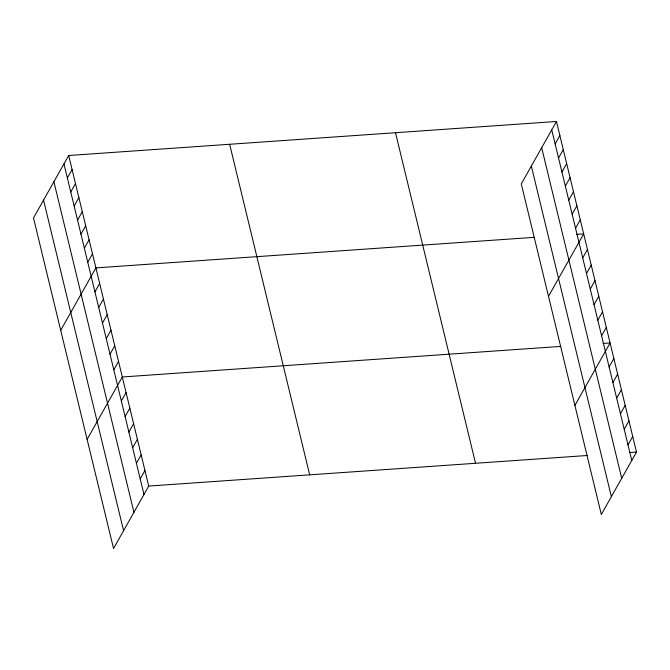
<?xml version="1.0" encoding="UTF-8"?>
<svg xmlns="http://www.w3.org/2000/svg" width="670" height="670" viewBox="0 0 670 670"><rect width="100%" height="100%" fill="white"/><g stroke="black" fill="none" stroke-linecap="round" stroke-linejoin="round"><path stroke-width="1" d="M68.683 155.499L33.5 217.943L113.532 548.512L148.715 486.068L68.683 155.499L556.469 121.488L636.5 452.057L601.317 514.501L521.285 183.932L556.469 121.488M67.352 177.944L72.084 169.552M70.752 191.997L75.484 183.597M74.152 206.042L78.884 197.65M77.561 220.095L82.284 211.695M80.961 234.14L85.693 225.748M84.361 248.193L89.093 239.793M87.762 262.238L92.493 253.846M60.71 330.335L95.894 267.891L534.384 237.322M94.939 291.877L99.663 283.477M98.708 307.455L103.44 299.063M102.485 323.041L107.208 314.649M106.254 338.626L110.986 330.226M110.031 354.212L114.754 345.812M113.799 369.798L118.531 361.398M87.125 439.419L122.3 376.984L560.79 346.407M121.345 400.962L126.077 392.57M125.123 416.547L129.846 408.147M128.891 432.133L133.623 423.733M132.668 447.719L137.392 439.319M136.437 463.297L141.169 454.905M140.214 478.882L144.938 470.491M555.137 143.933L559.869 135.541M558.537 157.986L563.269 149.586M561.937 172.031L566.669 163.639M565.346 186.084L570.078 177.684M568.746 200.129L573.478 191.737M572.146 214.182L576.878 205.782M575.547 228.227L580.279 219.835M548.495 296.324L583.679 233.88L576.635 234.374M582.724 257.866L587.456 249.466M586.493 273.452L591.225 265.052M590.27 289.03L595.002 280.638M594.039 304.616L598.771 296.224M597.816 320.201L602.548 311.801M601.585 335.787L606.317 327.387M574.91 405.409L610.094 342.973L603.05 343.467M609.131 366.951L613.862 358.559M612.908 382.536L617.639 374.136M616.676 398.122L621.408 389.722M620.454 413.708L625.185 405.308M624.222 429.286L628.954 420.894M627.999 444.872L632.731 436.48M148.715 486.068L587.205 455.5M629.457 452.552L636.5 452.057M551.737 129.888L631.768 460.457M541.687 147.718L621.718 478.288M531.335 166.093L611.367 496.663M395.501 132.71L475.532 463.288M229.651 144.276L309.682 474.846M63.952 163.899L143.983 494.468M53.901 181.729L133.933 512.299M43.55 200.104L123.582 530.673"/></g></svg>
